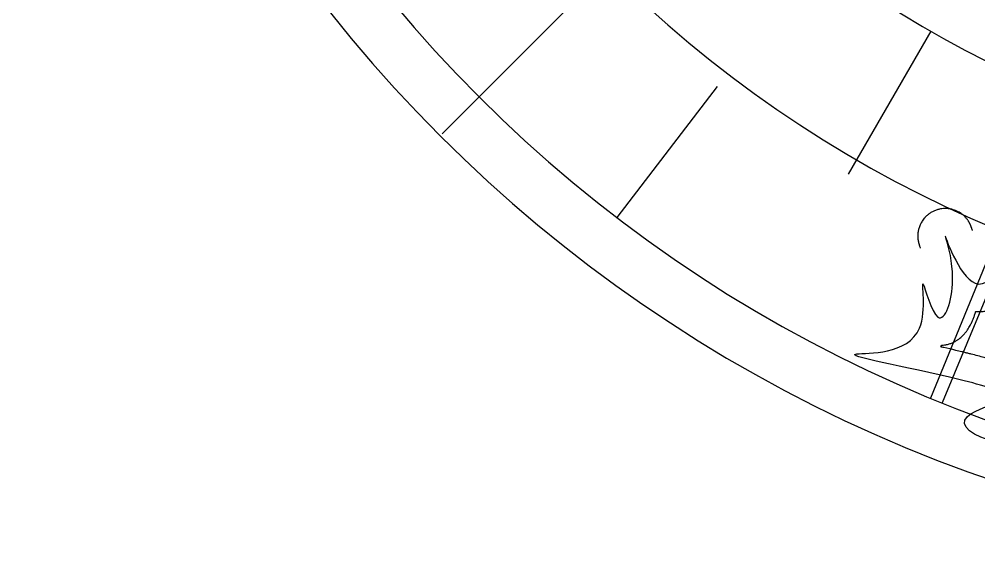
# Model space of a CAD drawing. Header units: millimetres. Extents: x 879 to 37248, y 402 to 36770.
# Drawn here: x 9325 to 12814, y 8848 to 10802 of the extents above; entities that cross this region are included whole.
import ezdxf

# ---------------------------------------------------------------- set-up
doc = ezdxf.new("R2010")
doc.units = ezdxf.units.MM
for name, color, linetype in [('PUB_WINDW', 7, 'Continuous'), ('WD', 7, 'Continuous'), ('WINDOW', 2, 'Continuous')]:
    doc.layers.add(name, color=color, linetype=linetype)

# ---------------------------------------------------------------- blocks, each defined once
blk = doc.blocks.new('1T4F52深新月')
at = {"layer": 'WD'}
for points in [[(-6163.1, -21530.9), (-5180.4, -20548.2)], [(-4685.5, -21677.8), (-4385.5, -21158.1)], [(-5163.4, -21358.9), (-5528, -21835.4)], [(-4159.2, -21936.8), (-4388.1, -22491.5)], [(-4114.8, -21954.9), (-4345.4, -22509.2)]]:
    blk.add_lwpolyline(points, dxfattribs=at)
for radius in [4378, 3838, 5238, 5038]:
    blk.add_arc((-2466.5, -17834.3), radius, 182.1475, 267.8525, dxfattribs=at)
for points, knots in [([(-4235, -21882.6), (-4235.2, -21881.8), (-4235.5, -21881.1), (-4236.2, -21878.9), (-4236.6, -21877.5), (-4237.5, -21875), (-4237.9, -21873.8), (-4238.5, -21872), (-4238.7, -21871.3), (-4239.2, -21870), (-4239.4, -21869.4), (-4239.8, -21868.3), (-4240, -21867.8), (-4240.4, -21866.8), (-4240.6, -21866.3), (-4241, -21865.3), (-4241.2, -21864.8), (-4241.6, -21863.8), (-4241.8, -21863.3), (-4242.4, -21862.1), (-4242.6, -21861.6), (-4243.1, -21860.5), (-4243.4, -21859.8), (-4244.1, -21858.4), (-4244.4, -21857.8), (-4245.1, -21856.4), (-4245.6, -21855.6), (-4246.5, -21853.9), (-4246.9, -21853.2), (-4247.9, -21851.4), (-4248.5, -21850.4), (-4249.7, -21848.4), (-4250.3, -21847.5), (-4251.7, -21845.4), (-4252.6, -21844.3), (-4254.3, -21841.9), (-4255.1, -21840.8), (-4257.1, -21838.4), (-4258.3, -21837.1), (-4260.7, -21834.4), (-4261.9, -21833.1), (-4264.6, -21830.3), (-4266.2, -21828.8), (-4269.6, -21825.9), (-4271.3, -21824.5), (-4275.2, -21821.5), (-4277.4, -21819.9), (-4282.2, -21816.9), (-4284.5, -21815.5), (-4289.9, -21812.7), (-4292.9, -21811.3), (-4299, -21808.8), (-4302, -21807.7), (-4308.7, -21805.7), (-4312.3, -21804.8), (-4320.1, -21803.4), (-4324.3, -21802.9), (-4332.4, -21802.5), (-4336.1, -21802.5), (-4343.8, -21803), (-4347.8, -21803.5), (-4355.8, -21804.9), (-4359.8, -21805.9), (-4367.7, -21808.4), (-4371.6, -21809.9), (-4379.1, -21813.3), (-4382.6, -21815.2), (-4389.4, -21819.3), (-4392.5, -21821.5), (-4398.4, -21826.1), (-4401.1, -21828.5), (-4405.9, -21833.2), (-4408.1, -21835.6), (-4412.1, -21840.3), (-4413.9, -21842.6), (-4417, -21847), (-4418.4, -21849.2), (-4420.9, -21853.4), (-4422, -21855.4), (-4424.5, -21860.2), (-4425.7, -21862.9), (-4427.7, -21867.9), (-4428.5, -21870.2), (-4429.8, -21874.5), (-4430.4, -21876.4), (-4431.3, -21880.1), (-4431.7, -21881.7), (-4432.3, -21884.9), (-4432.5, -21886.3), (-4433, -21889.8), (-4433.3, -21891.6), (-4433.6, -21895), (-4433.7, -21896.5), (-4433.8, -21899.2), (-4433.8, -21900.5), (-4433.9, -21902.7), (-4433.8, -21903.7), (-4433.8, -21906.2), (-4433.7, -21907.5), (-4433.6, -21909.8), (-4433.5, -21910.8), (-4433.3, -21912.6), (-4433.3, -21913.5), (-4433.1, -21915), (-4433, -21915.6), (-4432.8, -21917.3), (-4432.6, -21918.2), (-4432.4, -21919.8), (-4432.2, -21920.5), (-4432, -21921.7), (-4431.9, -21922.3), (-4431.6, -21923.7), (-4431.4, -21924.5), (-4431.1, -21925.8), (-4431, -21926.3), (-4430.8, -21927.3), (-4430.6, -21927.8), (-4430.4, -21928.5), (-4430.3, -21928.9), (-4430.2, -21929.5), (-4430.1, -21929.8), (-4429.8, -21930.7), (-4429.7, -21931.2), (-4429.4, -21932.1), (-4429.3, -21932.5), (-4429.1, -21933.3), (-4429, -21933.6), (-4428.7, -21934.6), (-4428.5, -21935.2), (-4428.1, -21936.4), (-4427.9, -21937), (-4427.5, -21938.2), (-4427.3, -21938.8), (-4426.6, -21940.7), (-4426.1, -21942.1), (-4425.3, -21944.6), (-4424.9, -21945.5), (-4424.6, -21946.5)], [6499.478676, 6499.478676, 6499.478676, 6499.478676, 6502.555713, 6502.555713, 6508.709786, 6508.709786, 6514.86386, 6514.86386, 6518.20932, 6518.20932, 6521.55478, 6521.55478, 6523.512748, 6523.512748, 6525.470717, 6525.470717, 6526.660897, 6526.660897, 6527.851077, 6527.851077, 6528.608691, 6528.608691, 6529.366305, 6529.366305, 6529.86669, 6529.86669, 6530.367075, 6530.367075, 6530.709475, 6530.709475, 6531.051875, 6531.051875, 6531.294154, 6531.294154, 6531.536433, 6531.536433, 6531.713781, 6531.713781, 6531.89113, 6531.89113, 6532.025742, 6532.025742, 6532.160353, 6532.160353, 6532.266574, 6532.266574, 6532.372795, 6532.372795, 6532.459043, 6532.459043, 6532.545291, 6532.545291, 6532.615078, 6532.615078, 6532.684866, 6532.684866, 6532.754654, 6532.754654, 6532.810085, 6532.810085, 6532.865515, 6532.865515, 6532.920946, 6532.920946, 6532.976377, 6532.976377, 6533.031807, 6533.031807, 6533.087238, 6533.087238, 6533.142669, 6533.142669, 6533.198099, 6533.198099, 6533.25353, 6533.25353, 6533.308961, 6533.308961, 6533.364391, 6533.364391, 6533.448298, 6533.448298, 6533.532206, 6533.532206, 6533.616113, 6533.616113, 6533.70002, 6533.70002, 6533.783927, 6533.783927, 6533.916048, 6533.916048, 6534.04817, 6534.04817, 6534.180291, 6534.180291, 6534.312412, 6534.312412, 6534.523735, 6534.523735, 6534.735058, 6534.735058, 6534.946381, 6534.946381, 6535.157704, 6535.157704, 6535.522799, 6535.522799, 6535.887894, 6535.887894, 6536.252989, 6536.252989, 6536.950282, 6536.950282, 6537.647574, 6537.647574, 6538.344867, 6538.344867, 6539.042159, 6539.042159, 6539.739452, 6539.739452, 6541.37428, 6541.37428, 6543.009107, 6543.009107, 6544.643935, 6544.643935, 6547.839899, 6547.839899, 6551.035863, 6551.035863, 6554.231827, 6554.231827, 6561.017011, 6561.017011, 6565.195238, 6565.195238, 6565.195238, 6565.195238]), ([(-4346.8, -22299.5), (-4345.2, -22299.4), (-4343.5, -22299.3), (-4338.7, -22298.8), (-4335.5, -22298.4), (-4327.9, -22297), (-4323.7, -22295.9), (-4315.6, -22293.4), (-4311.8, -22291.9), (-4304.5, -22288.8), (-4301.1, -22287.1), (-4294.8, -22283.6), (-4291.8, -22281.8), (-4286.3, -22278.1), (-4283.7, -22276.2), (-4278.9, -22272.4), (-4276.7, -22270.5), (-4271.4, -22265.7), (-4268.6, -22262.8), (-4263.4, -22257.1), (-4261, -22254.3), (-4256.7, -22248.8), (-4254.8, -22246.1), (-4251.1, -22240.8), (-4249.5, -22238.2), (-4246.3, -22233), (-4244.9, -22230.5), (-4241.3, -22223.9), (-4239.4, -22220), (-4235.8, -22212.1), (-4234.1, -22208.2), (-4231, -22200.4), (-4229.5, -22196.5), (-4226.8, -22188.7), (-4225.5, -22184.7), (-4223.9, -22179.3), (-4223.5, -22177.8), (-4223.1, -22176.4)], [6247.142468, 6247.142468, 6247.142468, 6247.142468, 6248.129506, 6248.129506, 6250.103582, 6250.103582, 6252.897261, 6252.897261, 6255.690939, 6255.690939, 6258.484617, 6258.484617, 6261.278296, 6261.278296, 6264.071974, 6264.071974, 6266.865653, 6266.865653, 6271.137768, 6271.137768, 6275.409883, 6275.409883, 6279.681999, 6279.681999, 6283.954114, 6283.954114, 6288.22623, 6288.22623, 6294.97284, 6294.97284, 6301.71945, 6301.71945, 6308.46606, 6308.46606, 6315.21267, 6315.21267, 6317.697753, 6317.697753, 6317.697753, 6317.697753]), ([(-4350.4, -22305.6), (-4349.2, -22303.6), (-4348, -22301.6), (-4346.8, -22299.6), (-4346.8, -22299.6), (-4346.8, -22299.5)], [5924.963008, 5924.963008, 5924.963008, 5924.963008, 5927.975432, 5927.975432, 5928.00586, 5928.00586, 5928.00586, 5928.00586]), ([(-4063.5, -22564.3), (-4062.8, -22563.5), (-4062, -22562.7), (-4059.7, -22560.2), (-4058.2, -22558.4), (-4055.3, -22554.9), (-4054, -22553.2), (-4051.7, -22550), (-4050.7, -22548.5), (-4048.7, -22545.5), (-4047.8, -22544.1), (-4046.1, -22541.3), (-4045.3, -22539.8), (-4042.8, -22535.2), (-4041.2, -22531.9), (-4038.3, -22525), (-4037, -22521.4), (-4034.7, -22513.9), (-4033.8, -22510), (-4032.2, -22502), (-4031.7, -22497.9), (-4031.1, -22489.7), (-4031, -22485.5), (-4031.3, -22477.3), (-4031.7, -22473.3), (-4032.9, -22465.4), (-4033.7, -22461.6), (-4035.6, -22454.3), (-4036.7, -22450.7), (-4039.2, -22444.1), (-4040.5, -22440.9), (-4043.4, -22434.9), (-4044.9, -22432.1), (-4047.9, -22426.9), (-4049.5, -22424.4), (-4053.4, -22418.7), (-4055.8, -22415.7), (-4060.4, -22410.1), (-4062.8, -22407.6), (-4067.3, -22403), (-4069.5, -22400.9), (-4073.9, -22397), (-4076, -22395.3), (-4080.2, -22392), (-4082.2, -22390.5), (-4087.3, -22386.9), (-4090.3, -22385), (-4096.1, -22381.4), (-4099, -22379.7), (-4104.6, -22376.7), (-4107.4, -22375.2), (-4112.9, -22372.5), (-4115.6, -22371.2), (-4122.5, -22368.1), (-4126.7, -22366.3), (-4135.1, -22363), (-4139.3, -22361.4), (-4147.8, -22358.3), (-4152.1, -22356.8), (-4160.8, -22353.9), (-4165.2, -22352.4), (-4177, -22348.7), (-4184.5, -22346.5), (-4199.9, -22342.2), (-4207.6, -22340), (-4223.3, -22335.9), (-4231.2, -22333.8), (-4243.5, -22330.8), (-4247.8, -22329.7), (-4255.8, -22327.7), (-4259.4, -22326.8), (-4266.6, -22325.1), (-4270.3, -22324.2), (-4281.1, -22321.6), (-4288.4, -22319.9), (-4310.2, -22314.7), (-4324.8, -22311.4), (-4343, -22307.3), (-4346.7, -22306.5), (-4350.4, -22305.6)], [5137.394784, 5137.394784, 5137.394784, 5137.394784, 5138.540822, 5138.540822, 5140.832898, 5140.832898, 5142.672907, 5142.672907, 5144.161648, 5144.161648, 5145.4128, 5145.4128, 5146.663952, 5146.663952, 5149.166255, 5149.166255, 5151.668559, 5151.668559, 5154.170862, 5154.170862, 5156.673165, 5156.673165, 5159.175469, 5159.175469, 5161.677772, 5161.677772, 5164.180075, 5164.180075, 5166.682379, 5166.682379, 5169.184682, 5169.184682, 5171.686985, 5171.686985, 5174.189289, 5174.189289, 5177.883739, 5177.883739, 5181.578188, 5181.578188, 5185.272638, 5185.272638, 5188.967088, 5188.967088, 5192.661538, 5192.661538, 5198.381366, 5198.381366, 5204.101195, 5204.101195, 5209.821023, 5209.821023, 5215.540851, 5215.540851, 5224.42634, 5224.42634, 5233.311828, 5233.311828, 5242.197316, 5242.197316, 5251.082804, 5251.082804, 5265.99959, 5265.99959, 5280.916375, 5280.916375, 5295.833161, 5295.833161, 5303.953703, 5303.953703, 5310.737795, 5310.737795, 5317.521887, 5317.521887, 5331.090071, 5331.090071, 5358.22644, 5358.22644, 5365.227502, 5365.227502, 5365.227502, 5365.227502])]:
    blk.add_open_spline(points, degree=3, knots=knots, dxfattribs=at)
at = {"layer": 'WINDOW'}
blk.add_spline([(-4051.4, -21915.4), (-3951.7, -22016.4), (-3722.1, -22028.4), (-3677.7, -22197.3), (-3410, -22036.7), (-3369.8, -22170.5), (-3169, -22050.1), (-3195.8, -22237.4), (-2994.9, -22237.4), (-2994.9, -22117), (-2861, -22317.7), (-2727.2, -22224), (-2727.2, -22357.8), (-2847.7, -22505), (-2794.1, -22571.9), (-2901.2, -22652.1), (-2834.3, -22812.7), (-2994.9, -22785.9), (-3075.3, -22879.6), (-3088.6, -22719), (-3289.5, -22812.7), (-3503.7, -22705.7), (-3369.8, -22665.5), (-3624.2, -22585.2), (-3664.3, -22705.7), (-3798.2, -22545.1), (-3892, -22625.4), (-4253.4, -22558.5), (-4132.9, -22491.6), (-4280.2, -22424.7), (-4655.1, -22331.1), (-4427.5, -22237.4), (-4414.1, -22076.9), (-4360.5, -22197.3), (-4307, -22063.5), (-4333.8, -21902.9), (-4213.3, -22076.9), (-4025.8, -21876.2), (-3999.1, -22063.5), (-3892, -21996.6), (-3878.6, -22023.3)], degree=3, dxfattribs=at)
blk.add_open_spline([(-4223.1, -22176.4), (-4221.4, -22176.5), (-4219.7, -22176.7), (-4214.7, -22177), (-4211.3, -22177.1), (-4202.6, -22177), (-4197.2, -22176.6), (-4186.8, -22175.3), (-4181.8, -22174.4), (-4172.2, -22172.1), (-4167.5, -22170.8), (-4158.7, -22167.8), (-4154.4, -22166.2), (-4146.4, -22162.7), (-4142.5, -22160.8), (-4135.2, -22156.9), (-4131.7, -22154.9), (-4123.3, -22149.7), (-4118.5, -22146.4), (-4109.5, -22139.7), (-4105.3, -22136.3), (-4097.3, -22129.4), (-4093.5, -22125.9), (-4089.6, -22122.1), (-4089.4, -22121.9), (-4089.2, -22121.7)], degree=3, knots=[6750.470759, 6750.470759, 6750.470759, 6750.470759, 6752.055284, 6752.055284, 6755.224333, 6755.224333, 6760.48066, 6760.48066, 6765.736988, 6765.736988, 6770.993316, 6770.993316, 6776.249644, 6776.249644, 6781.505972, 6781.505972, 6786.7623, 6786.7623, 6794.750282, 6794.750282, 6802.738264, 6802.738264, 6810.726246, 6810.726246, 6811.231736, 6811.231736, 6811.231736, 6811.231736], dxfattribs=at)

msp = doc.modelspace()

# ---------------------------------------------------------------- block references
at = {"layer": 'PUB_WINDW'}
msp.add_blockref('1T4F52深新月', (17026.1, 31916.4), dxfattribs=at)

doc.saveas('drawing.dxf')
